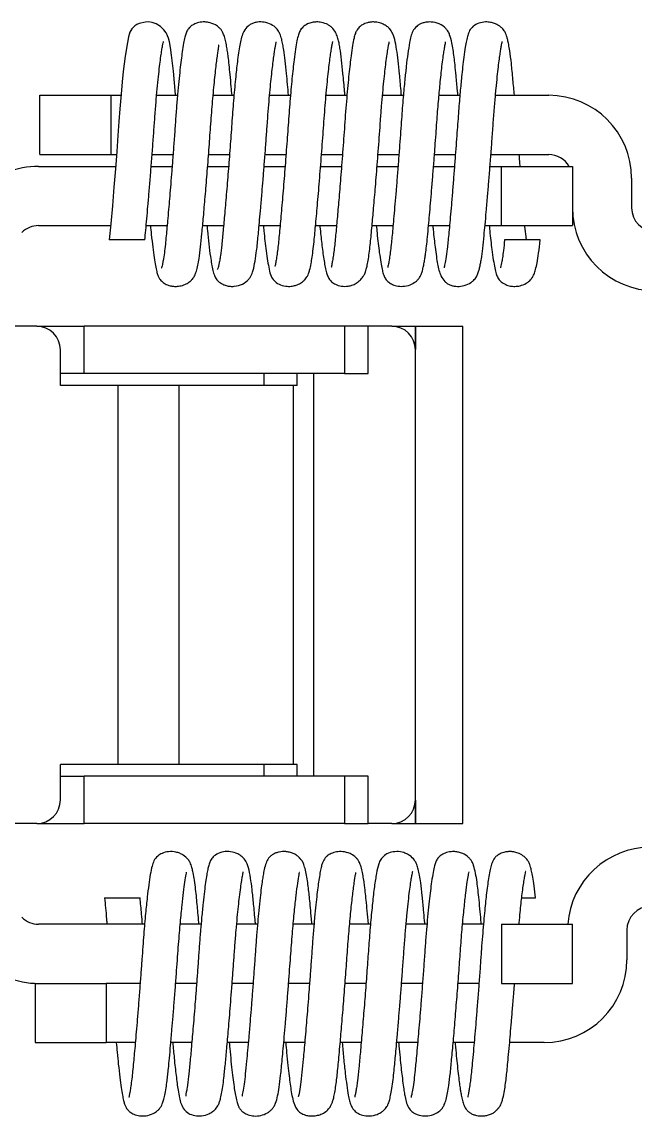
# Model space of a CAD drawing. Extents: x -3080 to 28500, y -1326 to 31609.
# Drawn here: x 14584.454 to 14587.045, y 26363.001 to 26367.621 of the extents above; entities that cross this region are included whole.
import ezdxf

# ---------------------------------------------------------------- set-up
doc = ezdxf.new("R2010")
doc.units = 0
doc.header["$LTSCALE"] = 100
doc.layers.add('0-xref', color=8, linetype='Continuous')
doc.layers.add('188K-SM-07-F10-MECH-CR PIPE-Y2257103$0$AP7P1-SM-08-FNN-120-A(4)-SMP$0$15P6-SM-08-FNN-320-A(10)-UIS-TCM$0$15P6-SM-08-FNN-00-(@10)170308-MIC$0$0-CDS', color=140, linetype='Continuous')

# ---------------------------------------------------------------- blocks, each defined once
blk = doc.blocks.new('188K-SM-07-F10-MECH-CR PIPE-Y2257103$0$CDS-CVD')
at = {"layer": '188K-SM-07-F10-MECH-CR PIPE-Y2257103$0$AP7P1-SM-08-FNN-120-A(4)-SMP$0$15P6-SM-08-FNN-320-A(10)-UIS-TCM$0$15P6-SM-08-FNN-00-(@10)170308-MIC$0$0-CDS', "ltscale": 0.1}
for p, q in [((14584.9191, -72967.1711), (14584.911, -72967.1858)), ((14584.9247, -72967.1648), (14584.9191, -72967.1711)), ((14584.9314, -72967.1589), (14584.9247, -72967.1648)), ((14584.9395, -72967.1535), (14584.9314, -72967.1589)), ((14584.9499, -72967.1486), (14584.9395, -72967.1535)), ((14584.9758, -72967.1425), (14584.9499, -72967.1486)), ((14584.9895, -72967.1422), (14584.9758, -72967.1425)), ((14585.0049, -72967.1444), (14584.9895, -72967.1422)), ((14585.0221, -72967.1503), (14585.0049, -72967.1444)), ((14585.0399, -72967.1614), (14585.0221, -72967.1503)), ((14585.0541, -72967.1752), (14585.0399, -72967.1614)), ((14585.0631, -72967.1873), (14585.0541, -72967.1752)), ((14584.9051, -72967.2047), (14584.8998, -72967.2284)), ((14584.911, -72967.1858), (14584.9051, -72967.2047)), ((14585.0679, -72967.1958), (14585.0631, -72967.1873)), ((14585.0699, -72967.2004), (14585.0679, -72967.1958)), ((14585.0733, -72967.2105), (14585.0699, -72967.2004)), ((14585.0772, -72967.2261), (14585.0733, -72967.2105)), ((14585.0818, -72967.2504), (14585.0772, -72967.2261)), ((14584.8998, -72967.2284), (14584.8905, -72967.2864)), ((14585.0865, -72967.2817), (14585.0818, -72967.2504)), ((14584.8905, -72967.2864), (14584.8827, -72967.3514)), ((14585.0905, -72967.3155), (14585.0865, -72967.2817)), ((14585.0941, -72967.3504), (14585.0905, -72967.3155)), ((14584.8827, -72967.3514), (14584.8783, -72967.3954)), ((14585.0987, -72967.3988), (14585.0941, -72967.3504)), ((14584.8783, -72967.3954), (14584.8735, -72967.4466)), ((14585.1031, -72967.4481), (14585.0987, -72967.3988)), ((14584.53, -72967.7019), (14584.53, -72967.4519)), ((14584.53, -72967.4519), (14584.83, -72967.4519)), ((14584.83, -72967.4519), (14584.83, -72967.7019)), ((14584.83, -72967.4519), (14584.8731, -72967.4519)), ((14584.8735, -72967.4466), (14584.8684, -72967.5089)), ((14585.0237, -72967.4519), (14585.1117, -72967.4519)), ((14585.1035, -72967.4519), (14585.1031, -72967.4481)), ((14585.2622, -72967.4519), (14585.3503, -72967.4519)), ((14585.5008, -72967.4519), (14585.589, -72967.4519)), ((14585.7394, -72967.4519), (14585.8274, -72967.4519)), ((14585.9779, -72967.4519), (14586.066, -72967.4519)), ((14586.2166, -72967.4519), (14586.3046, -72967.4519)), ((14586.4551, -72967.4519), (14586.68, -72967.4519)), ((14584.8684, -72967.5089), (14584.8644, -72967.5623)), ((14584.8644, -72967.5623), (14584.8602, -72967.6217)), ((14584.8602, -72967.6217), (14584.8552, -72967.6887)), ((14584.8552, -72967.6887), (14584.8496, -72967.7623)), ((14584.53, -72967.7019), (14584.83, -72967.7019)), ((14584.83, -72967.7019), (14584.8542, -72967.7019)), ((14585.0044, -72967.7019), (14585.0928, -72967.7019)), ((14585.243, -72967.7019), (14585.3313, -72967.7019)), ((14585.4816, -72967.7019), (14585.5699, -72967.7019)), ((14585.7202, -72967.7019), (14585.8085, -72967.7019)), ((14585.9587, -72967.7019), (14586.0471, -72967.7019)), ((14586.1973, -72967.7019), (14586.2856, -72967.7019)), ((14586.4359, -72967.7019), (14586.68, -72967.7019)), ((14584.5249, -72967.7519), (14584.8504, -72967.7519)), ((14584.8496, -72967.7623), (14584.8434, -72967.8402)), ((14585.0006, -72967.7519), (14585.089, -72967.7519)), ((14585.2391, -72967.7519), (14585.3275, -72967.7519)), ((14585.4777, -72967.7519), (14585.5661, -72967.7519)), ((14585.7163, -72967.7519), (14585.8047, -72967.7519)), ((14585.9549, -72967.7519), (14586.0432, -72967.7519)), ((14586.1934, -72967.7519), (14586.2818, -72967.7519)), ((14586.432, -72967.7519), (14586.48, -72967.7519)), ((14586.48, -72968.0019), (14586.48, -72967.7519)), ((14586.48, -72967.7519), (14586.78, -72967.7519)), ((14586.78, -72967.7519), (14586.78, -72968.0019)), ((14587.03, -72967.8019), (14587.03, -72967.9269)), ((14584.8434, -72967.8402), (14584.8367, -72967.919)), ((14584.8367, -72967.919), (14584.83, -72967.9947)), ((14584.5249, -72968.0019), (14584.8294, -72968.0019)), ((14584.83, -72967.9947), (14584.8236, -72968.0627)), ((14584.9794, -72968.0019), (14585.0679, -72968.0019)), ((14585.2179, -72968.0019), (14585.3065, -72968.0019)), ((14585.4565, -72968.0019), (14585.545, -72968.0019)), ((14585.6951, -72968.0019), (14585.7836, -72968.0019)), ((14585.9337, -72968.0019), (14586.0222, -72968.0019)), ((14586.1723, -72968.0019), (14586.2608, -72968.0019)), ((14586.4108, -72968.0019), (14586.48, -72968.0019)), ((14586.48, -72968.0019), (14586.78, -72968.0019)), ((14584.9736, -72968.0627), (14584.8236, -72968.0627)), ((14586.6436, -72968.0627), (14586.4936, -72968.0627)), ((14584.5169, -72968.4269), (14584.2169, -72968.4269)), ((14584.5169, -72968.4269), (14584.7169, -72968.4269)), ((14584.7169, -72968.6269), (14584.7169, -72968.4269)), ((14585.8169, -72968.4269), (14584.7169, -72968.4269)), ((14585.8169, -72968.4269), (14585.8169, -72968.6269)), ((14585.9169, -72968.4269), (14585.8169, -72968.4269)), ((14586.0169, -72968.4269), (14585.9169, -72968.4269)), ((14585.9169, -72968.6269), (14585.9169, -72968.4269)), ((14586.0169, -72968.4269), (14586.1169, -72968.4269)), ((14586.1169, -72968.4269), (14586.3169, -72968.4269)), ((14586.1169, -72970.5269), (14586.1169, -72968.4269)), ((14586.1169, -72968.4269), (14586.1169, -72968.5255)), ((14586.3169, -72970.5269), (14586.3169, -72968.4269)), ((14584.6169, -72968.6769), (14584.6169, -72968.5269)), ((14584.7169, -72968.6269), (14584.6169, -72968.6269)), ((14585.8169, -72968.6269), (14584.7169, -72968.6269)), ((14585.4772, -72968.6769), (14585.4772, -72968.6269)), ((14585.6169, -72968.6769), (14585.6169, -72968.6269)), ((14585.6868, -72968.6269), (14585.6868, -72970.3269)), ((14585.8169, -72968.6269), (14585.9169, -72968.6269)), ((14584.8603, -72968.6769), (14584.6169, -72968.6769)), ((14584.8603, -72968.6769), (14584.8603, -72970.2769)), ((14585.1176, -72968.6769), (14584.8603, -72968.6769)), ((14585.601, -72968.6769), (14585.1176, -72968.6769)), ((14585.1176, -72968.6769), (14585.1176, -72970.2769)), ((14585.6169, -72968.6769), (14585.601, -72968.6769)), ((14585.601, -72968.6769), (14585.601, -72970.2769)), ((14584.6169, -72970.4269), (14584.6169, -72970.2769)), ((14584.8603, -72970.2769), (14584.6169, -72970.2769)), ((14585.1176, -72970.2769), (14584.8603, -72970.2769)), ((14585.601, -72970.2769), (14585.1176, -72970.2769)), ((14585.4772, -72970.3269), (14585.4772, -72970.2769)), ((14585.6169, -72970.2769), (14585.601, -72970.2769)), ((14585.6169, -72970.3269), (14585.6169, -72970.2769)), ((14584.6169, -72970.3269), (14584.7169, -72970.3269)), ((14584.7169, -72970.5269), (14584.7169, -72970.3269)), ((14585.8169, -72970.3269), (14584.7169, -72970.3269)), ((14585.8169, -72970.3269), (14585.8169, -72970.5269)), ((14585.9169, -72970.3269), (14585.8169, -72970.3269)), ((14585.9169, -72970.5269), (14585.9169, -72970.3269)), ((14586.1169, -72970.4283), (14586.1169, -72970.5269)), ((14584.5169, -72970.5269), (14584.2169, -72970.5269)), ((14584.5169, -72970.5269), (14584.7169, -72970.5269)), ((14585.8169, -72970.5269), (14584.7169, -72970.5269)), ((14585.8169, -72970.5269), (14585.9169, -72970.5269)), ((14586.0169, -72970.5269), (14585.9169, -72970.5269)), ((14586.0169, -72970.5269), (14586.1169, -72970.5269)), ((14586.1169, -72970.5269), (14586.3169, -72970.5269)), ((14584.8036, -72970.8411), (14584.8786, -72970.8411)), ((14584.8786, -72970.8411), (14584.9536, -72970.8411)), ((14586.5662, -72970.8411), (14586.6236, -72970.8411)), ((14584.9728, -72970.9519), (14584.5249, -72970.9519)), ((14585.2113, -72970.9519), (14585.1232, -72970.9519)), ((14585.4498, -72970.9519), (14585.3618, -72970.9519)), ((14585.6884, -72970.9519), (14585.6005, -72970.9519)), ((14585.927, -72970.9519), (14585.8391, -72970.9519)), ((14586.1656, -72970.9519), (14586.0775, -72970.9519)), ((14586.4041, -72970.9519), (14586.3161, -72970.9519)), ((14586.48, -72970.9519), (14586.48, -72971.2019)), ((14586.48, -72970.9519), (14586.78, -72970.9519)), ((14586.78, -72971.2019), (14586.78, -72970.9519)), ((14587.01, -72970.9769), (14587.01, -72971.1019)), ((14584.51, -72971.2019), (14584.81, -72971.2019)), ((14584.51, -72971.2019), (14584.51, -72971.4519)), ((14584.81, -72971.2019), (14584.81, -72971.4519)), ((14584.9537, -72971.2019), (14584.81, -72971.2019)), ((14585.1923, -72971.2019), (14585.104, -72971.2019)), ((14585.4309, -72971.2019), (14585.3425, -72971.2019)), ((14585.6695, -72971.2019), (14585.5811, -72971.2019)), ((14585.908, -72971.2019), (14585.8197, -72971.2019)), ((14586.1466, -72971.2019), (14586.0582, -72971.2019)), ((14586.3852, -72971.2019), (14586.2968, -72971.2019)), ((14586.48, -72971.2019), (14586.78, -72971.2019)), ((14584.51, -72971.4519), (14584.81, -72971.4519)), ((14584.9334, -72971.4519), (14584.81, -72971.4519)), ((14585.172, -72971.4519), (14585.0835, -72971.4519)), ((14585.4106, -72971.4519), (14585.322, -72971.4519)), ((14585.6491, -72971.4519), (14585.5606, -72971.4519)), ((14585.8877, -72971.4519), (14585.7992, -72971.4519)), ((14586.1263, -72971.4519), (14586.0378, -72971.4519)), ((14586.3649, -72971.4519), (14586.2763, -72971.4519)), ((14586.66, -72971.4519), (14586.5149, -72971.4519))]:
    blk.add_line(p, q, dxfattribs=at)
for centre, radius, start, end in [((14586.68, -72967.8019), 0.35, 0, 90), ((14586.68, -72967.8019), 0.1, 30, 90), ((14584.5249, -72968.1019), 0.35, 90, 135), ((14587.13, -72967.9269), 0.35, 180, 270), ((14587.13, -72967.9269), 0.1, 180, 270), ((14584.5249, -72968.1019), 0.1, 90, 135), ((14584.5169, -72968.5269), 0.1, 0, 90), ((14586.0169, -72968.5269), 0.1, 0, 90), ((14584.5169, -72970.4269), 0.1, 270, 0), ((14586.0169, -72970.4269), 0.1, 270, 0), ((14587.11, -72970.9769), 0.35, 90, 175.904), ((14584.5249, -72970.8519), 0.1, 225, 270), ((14587.11, -72970.9769), 0.1, 90, 180), ((14584.5249, -72970.8519), 0.35, 225, 270), ((14586.66, -72971.1019), 0.35, 270, 0)]:
    blk.add_arc(centre, radius, start, end, dxfattribs=at)
for points, knots in [([(14585.342, -72967.4519), (14585.341, -72967.4399), (14585.3382, -72967.409), (14585.3341, -72967.3656), (14585.3301, -72967.3232), (14585.3264, -72967.2914), (14585.3229, -72967.266), (14585.3192, -72967.2427), (14585.3144, -72967.2191), (14585.3088, -72967.1995), (14585.3029, -72967.1857), (14585.2978, -72967.1775), (14585.293, -72967.1715), (14585.2854, -72967.1636), (14585.2688, -72967.1516), (14585.2467, -72967.1441), (14585.2279, -72967.1419), (14585.211, -72967.1422), (14585.1897, -72967.1469), (14585.1718, -72967.1566), (14585.1608, -72967.1668), (14585.155, -72967.1744), (14585.1512, -72967.1812), (14585.1468, -72967.1916), (14585.1423, -72967.2073), (14585.1372, -72967.2321), (14585.132, -72967.2647), (14585.1269, -72967.3028), (14585.122, -72967.3444), (14585.117, -72967.393), (14585.1119, -72967.4482), (14585.1068, -72967.5091), (14585.1021, -72967.5742), (14585.0974, -72967.6411), (14585.0925, -72967.7069), (14585.0877, -72967.7689), (14585.0831, -72967.8257), (14585.0789, -72967.8765), (14585.0748, -72967.9249), (14585.0709, -72967.9692), (14585.0672, -72968.01), (14585.0637, -72968.0469), (14585.0602, -72968.0833), (14585.0559, -72968.1193), (14585.0516, -72968.1478), (14585.0478, -72968.1666), (14585.0459, -72968.1758), (14585.044, -72968.1809), (14585.045, -72968.1799), (14585.0452, -72968.1797)], [0, 0, 0, 0, 0.019515, 0.050029, 0.077323, 0.102515, 0.120513, 0.141116, 0.165168, 0.192468, 0.214794, 0.228714, 0.232668, 0.23596, 0.246272, 0.261899, 0.270974, 0.278857, 0.29254, 0.304788, 0.314663, 0.322435, 0.333114, 0.347151, 0.371034, 0.400667, 0.433576, 0.460219, 0.488415, 0.517993, 0.54872, 0.580308, 0.612421, 0.644647, 0.675575, 0.704795, 0.73202, 0.757045, 0.779745, 0.806299, 0.828622, 0.850275, 0.875106, 0.903989, 0.936564, 0.959236, 0.978991, 0.995743, 1, 1, 1, 1]), ([(14585.5806, -72967.4519), (14585.5792, -72967.4362), (14585.5763, -72967.4038), (14585.5717, -72967.3542), (14585.5667, -72967.3045), (14585.5614, -72967.2645), (14585.5566, -72967.2361), (14585.5518, -72967.2136), (14585.5462, -72967.1962), (14585.5405, -72967.1844), (14585.5366, -72967.1778), (14585.53, -72967.1695), (14585.5173, -72967.1578), (14585.493, -72967.1453), (14585.4687, -72967.1416), (14585.4483, -72967.1426), (14585.4342, -72967.1457), (14585.4207, -72967.1512), (14585.4051, -72967.1622), (14585.3919, -72967.1798), (14585.3813, -72967.207), (14585.3761, -72967.2321), (14585.3708, -72967.2633), (14585.3646, -72967.3083), (14585.3574, -72967.3732), (14585.3493, -72967.4603), (14585.3418, -72967.5576), (14585.3347, -72967.6589), (14585.3269, -72967.7608), (14585.319, -72967.8595), (14585.3114, -72967.9486), (14585.3045, -72968.0237), (14585.2988, -72968.0839), (14585.2938, -72968.1238), (14585.2898, -72968.1497), (14585.2865, -72968.1665), (14585.2833, -72968.1794), (14585.2809, -72968.1855), (14585.2794, -72968.1874), (14585.2789, -72968.1873), (14585.2787, -72968.1872)], [0, 0, 0, 0, 0.0250054, 0.0516021, 0.0878785, 0.1232191, 0.1461505, 0.1700655, 0.1975379, 0.2089033, 0.2201153, 0.229209, 0.236991, 0.2519558, 0.2665131, 0.2738657, 0.2833798, 0.2953051, 0.3094901, 0.3393052, 0.3643954, 0.3907034, 0.4173737, 0.4459336, 0.491985, 0.541034, 0.5887822, 0.6349805, 0.6817906, 0.7283185, 0.7735184, 0.8156542, 0.8542992, 0.8915717, 0.9114971, 0.9331635, 0.9564717, 0.9812749, 0.9930309, 1, 1, 1, 1]), ([(14585.8192, -72967.4519), (14585.8187, -72967.4466), (14585.8171, -72967.4277), (14585.8142, -72967.3966), (14585.8099, -72967.3506), (14585.8048, -72967.2995), (14585.7991, -72967.2583), (14585.794, -72967.2303), (14585.7898, -72967.2116), (14585.7823, -72967.1899), (14585.7731, -72967.1742), (14585.7594, -72967.1613), (14585.7445, -72967.1514), (14585.7219, -72967.1434), (14585.701, -72967.1414), (14585.6787, -72967.1437), (14585.6577, -72967.151), (14585.6389, -72967.1646), (14585.628, -72967.1809), (14585.6212, -72967.1992), (14585.6165, -72967.2208), (14585.6103, -72967.2562), (14585.6032, -72967.3075), (14585.5952, -72967.38), (14585.5866, -72967.4744), (14585.579, -72967.5768), (14585.5715, -72967.6833), (14585.5632, -72967.7904), (14585.5548, -72967.8928), (14585.5467, -72967.9848), (14585.5395, -72968.0634), (14585.5337, -72968.1156), (14585.5286, -72968.148), (14585.5256, -72968.1643), (14585.5234, -72968.1725), (14585.5236, -72968.1732), (14585.5236, -72968.1733)], [0, 0, 0, 0, 0.008767, 0.030945, 0.05481, 0.094419, 0.138166, 0.160607, 0.183461, 0.207531, 0.232729, 0.24322, 0.252419, 0.268067, 0.280134, 0.290173, 0.302562, 0.319266, 0.339796, 0.363149, 0.397464, 0.432765, 0.468665, 0.522906, 0.576664, 0.628286, 0.679314, 0.731239, 0.782917, 0.833253, 0.882248, 0.931824, 0.957583, 0.981299, 0.996571, 1, 1, 1, 1]), ([(14586.0577, -72967.4519), (14586.0571, -72967.4449), (14586.0543, -72967.4119), (14586.0496, -72967.3624), (14586.0439, -72967.3042), (14586.0373, -72967.2548), (14586.0307, -72967.221), (14586.025, -72967.2007), (14586.0185, -72967.1857), (14586.0121, -72967.1751), (14586, -72967.1627), (14585.9844, -72967.1522), (14585.9646, -72967.1447), (14585.9449, -72967.1418), (14585.929, -72967.1422), (14585.9112, -72967.1454), (14585.8933, -72967.1528), (14585.8802, -72967.1629), (14585.8724, -72967.172), (14585.8673, -72967.1802), (14585.8621, -72967.1922), (14585.857, -72967.2115), (14585.8512, -72967.2413), (14585.8456, -72967.2791), (14585.8404, -72967.3205), (14585.8358, -72967.3625), (14585.831, -72967.4104), (14585.8263, -72967.4636), (14585.8217, -72967.5201), (14585.8176, -72967.5779), (14585.8135, -72967.6354), (14585.8093, -72967.6921), (14585.8051, -72967.7472), (14585.7997, -72967.8156), (14585.7934, -72967.8926), (14585.7862, -72967.9745), (14585.7807, -72968.0335), (14585.7766, -72968.0762), (14585.7732, -72968.1067), (14585.7695, -72968.1339), (14585.7659, -72968.1555), (14585.7631, -72968.169), (14585.7613, -72968.1761), (14585.7616, -72968.1767), (14585.7617, -72968.177)], [0, 0, 0, 0, 0.011048, 0.052056, 0.089802, 0.129074, 0.173095, 0.195422, 0.214341, 0.230482, 0.238269, 0.247767, 0.259441, 0.271539, 0.281064, 0.288868, 0.301718, 0.312818, 0.320919, 0.330294, 0.350664, 0.378549, 0.412441, 0.449479, 0.475814, 0.503319, 0.53183, 0.56114, 0.590938, 0.619472, 0.646968, 0.673919, 0.70011, 0.725352, 0.772339, 0.814329, 0.856797, 0.879038, 0.902611, 0.927668, 0.952635, 0.973655, 0.990412, 1, 1, 1, 1]), ([(14586.2963, -72967.4519), (14586.2957, -72967.4453), (14586.2932, -72967.416), (14586.289, -72967.3718), (14586.2846, -72967.3256), (14586.2804, -72967.289), (14586.276, -72967.2576), (14586.2706, -72967.226), (14586.2634, -72967.2001), (14586.2574, -72967.1858), (14586.2491, -72967.1735), (14586.2354, -72967.1594), (14586.2096, -72967.1453), (14586.1809, -72967.1409), (14586.1566, -72967.1437), (14586.1415, -72967.1486), (14586.1301, -72967.1546), (14586.1162, -72967.165), (14586.1043, -72967.182), (14586.0972, -72967.204), (14586.0915, -72967.2315), (14586.0847, -72967.2735), (14586.0781, -72967.3276), (14586.0716, -72967.3891), (14586.0648, -72967.4632), (14586.0589, -72967.5377), (14586.0542, -72967.6059), (14586.05, -72967.6635), (14586.0453, -72967.726), (14586.0402, -72967.7907), (14586.0352, -72967.8535), (14586.0303, -72967.9109), (14586.0259, -72967.9615), (14586.022, -72968.0052), (14586.0185, -72968.0422), (14586.0152, -72968.0764), (14586.0116, -72968.1074), (14586.0076, -72968.1372), (14586.0042, -72968.1566), (14586.0018, -72968.169), (14585.9999, -72968.1767), (14585.9999, -72968.1781), (14585.9998, -72968.1787)], [0, 0, 0, 0, 0.010716, 0.047152, 0.078014, 0.101367, 0.127718, 0.156704, 0.198692, 0.218385, 0.227044, 0.235688, 0.255054, 0.274051, 0.283809, 0.293457, 0.302002, 0.31059, 0.336384, 0.365039, 0.395446, 0.438386, 0.477322, 0.513397, 0.554605, 0.601225, 0.626378, 0.653674, 0.683189, 0.714696, 0.745639, 0.774787, 0.801956, 0.827041, 0.850005, 0.870922, 0.896652, 0.921085, 0.95024, 0.966876, 0.984797, 1, 1, 1, 1]), ([(14586.5349, -72967.4519), (14586.5329, -72967.4294), (14586.5284, -72967.38), (14586.5225, -72967.3172), (14586.5164, -72967.269), (14586.5112, -72967.2379), (14586.5072, -72967.2188), (14586.5036, -72967.2057), (14586.5005, -72967.1965), (14586.4973, -72967.1892), (14586.4938, -72967.1825), (14586.4895, -72967.1759), (14586.4825, -72967.1675), (14586.4686, -72967.1561), (14586.4525, -72967.1482), (14586.4324, -72967.1428), (14586.4101, -72967.1412), (14586.3817, -72967.1465), (14586.3575, -72967.1613), (14586.3441, -72967.1796), (14586.337, -72967.1994), (14586.3324, -72967.22), (14586.3269, -72967.2503), (14586.3216, -72967.2874), (14586.3164, -72967.3301), (14586.3112, -72967.3792), (14586.3054, -72967.4398), (14586.3001, -72967.5043), (14586.2958, -72967.5627), (14586.2924, -72967.6114), (14586.2885, -72967.6642), (14586.2842, -72967.7212), (14586.2795, -72967.7814), (14586.2746, -72967.8424), (14586.2698, -72967.9008), (14586.2652, -72967.9535), (14586.2611, -72967.9995), (14586.2574, -72968.0387), (14586.2542, -72968.072), (14586.2502, -72968.1081), (14586.2452, -72968.1439), (14586.2407, -72968.1673), (14586.238, -72968.1778), (14586.2378, -72968.1792), (14586.2377, -72968.1799)], [0, 0, 0, 0, 0.036692, 0.080546, 0.122483, 0.148726, 0.170854, 0.188541, 0.201708, 0.21138, 0.21958, 0.22937, 0.236592, 0.244838, 0.256493, 0.265093, 0.276024, 0.291401, 0.310219, 0.333264, 0.359838, 0.388851, 0.416507, 0.450366, 0.480453, 0.506551, 0.54342, 0.584764, 0.606878, 0.630062, 0.65505, 0.68184, 0.710337, 0.740375, 0.770077, 0.798021, 0.824072, 0.848165, 0.870334, 0.891275, 0.929661, 0.965694, 0.984076, 1, 1, 1, 1]), ([(14584.9736, -72968.0627), (14584.9749, -72968.0492), (14584.9776, -72968.0214), (14584.9821, -72967.9732), (14584.9868, -72967.9192), (14584.9919, -72967.8598), (14584.9971, -72967.7962), (14585.0023, -72967.7299), (14585.0075, -72967.6626), (14585.0123, -72967.5956), (14585.017, -72967.5301), (14585.0221, -72967.4678), (14585.0273, -72967.411), (14585.0324, -72967.3615), (14585.0372, -72967.3201), (14585.0415, -72967.2868), (14585.0453, -72967.2613), (14585.0484, -72967.2427), (14585.0508, -72967.2307), (14585.0526, -72967.2245), (14585.0523, -72967.2243), (14585.0523, -72967.2243)], [0, 0, 0, 0, 0.05098, 0.104618, 0.160657, 0.218737, 0.278401, 0.339113, 0.400278, 0.461279, 0.522969, 0.58567, 0.646765, 0.705561, 0.761477, 0.814069, 0.863032, 0.908198, 0.949498, 0.983839, 1, 1, 1, 1]), ([(14585.2359, -72968.0019), (14585.2365, -72968.0089), (14585.2392, -72968.0374), (14585.2441, -72968.0816), (14585.25, -72968.1288), (14585.2559, -72968.1655), (14585.261, -72968.1914), (14585.2665, -72968.2116), (14585.2765, -72968.2299), (14585.2885, -72968.242), (14585.3025, -72968.2503), (14585.3167, -72968.2557), (14585.3343, -72968.2588), (14585.358, -72968.2585), (14585.3862, -72968.251), (14585.4091, -72968.2336), (14585.4202, -72968.2186), (14585.4244, -72968.2101), (14585.4313, -72968.1924), (14585.4377, -72968.1643), (14585.4438, -72968.125), (14585.4484, -72968.0863), (14585.4516, -72968.0539), (14585.455, -72968.0186), (14585.4589, -72967.9762), (14585.4636, -72967.9239), (14585.4684, -72967.8669), (14585.4733, -72967.8077), (14585.478, -72967.7486), (14585.4828, -72967.686), (14585.4875, -72967.6231), (14585.4918, -72967.5625), (14585.4961, -72967.5056), (14585.5006, -72967.4527), (14585.5051, -72967.4046), (14585.5095, -72967.362), (14585.5137, -72967.3253), (14585.5176, -72967.2947), (14585.5211, -72967.27), (14585.5242, -72967.2509), (14585.5267, -72967.2376), (14585.528, -72967.23), (14585.5289, -72967.2264), (14585.5284, -72967.2265), (14585.5282, -72967.2265)], [0, 0, 0, 0, 0.012224, 0.049571, 0.090659, 0.120375, 0.151687, 0.182139, 0.203188, 0.222101, 0.230748, 0.240489, 0.250743, 0.260284, 0.28066, 0.299759, 0.308633, 0.323468, 0.339275, 0.38341, 0.426535, 0.451406, 0.473281, 0.494915, 0.520331, 0.549672, 0.58287, 0.610173, 0.639332, 0.670086, 0.701581, 0.731512, 0.760897, 0.789875, 0.818189, 0.845604, 0.871922, 0.896983, 0.920672, 0.942909, 0.962755, 0.979673, 0.994201, 1, 1, 1, 1]), ([(14585.4744, -72968.0019), (14585.4751, -72968.0096), (14585.4773, -72968.0323), (14585.4812, -72968.0686), (14585.4864, -72968.1117), (14585.4923, -72968.153), (14585.4989, -72968.188), (14585.5045, -72968.2111), (14585.5165, -72968.2329), (14585.5368, -72968.2498), (14585.5653, -72968.2587), (14585.59, -72968.2589), (14585.6089, -72968.2552), (14585.6249, -72968.2491), (14585.639, -72968.2408), (14585.6504, -72968.23), (14585.6563, -72968.2222), (14585.6613, -72968.214), (14585.666, -72968.203), (14585.6708, -72968.1877), (14585.6758, -72968.1653), (14585.6808, -72968.1354), (14585.6853, -72968.1011), (14585.6904, -72968.0526), (14585.6968, -72967.9844), (14585.7035, -72967.9083), (14585.7092, -72967.8401), (14585.7136, -72967.7857), (14585.718, -72967.7298), (14585.7223, -72967.6734), (14585.7265, -72967.6176), (14585.7303, -72967.5625), (14585.7345, -72967.5081), (14585.739, -72967.4551), (14585.7436, -72967.4056), (14585.7482, -72967.3612), (14585.7526, -72967.3228), (14585.7567, -72967.2909), (14585.7603, -72967.2655), (14585.7635, -72967.2462), (14585.766, -72967.233), (14585.7679, -72967.2255), (14585.7679, -72967.2248), (14585.7679, -72967.2245)], [0, 0, 0, 0, 0.013652, 0.040414, 0.071318, 0.106147, 0.144506, 0.183309, 0.208619, 0.229447, 0.246924, 0.259422, 0.269277, 0.276375, 0.2872, 0.294781, 0.303018, 0.314166, 0.328621, 0.35094, 0.383704, 0.410921, 0.439697, 0.469009, 0.515893, 0.566963, 0.593506, 0.620483, 0.647718, 0.675024, 0.702209, 0.729204, 0.757059, 0.785939, 0.814856, 0.843153, 0.870605, 0.897015, 0.922222, 0.946108, 0.968572, 0.987737, 1, 1, 1, 1]), ([(14585.713, -72968.0019), (14585.7134, -72968.0065), (14585.7163, -72968.038), (14585.7221, -72968.09), (14585.7294, -72968.1433), (14585.7359, -72968.179), (14585.7414, -72968.2018), (14585.7464, -72968.2174), (14585.7533, -72968.2294), (14585.7617, -72968.2382), (14585.7724, -72968.2466), (14585.7909, -72968.2557), (14585.8149, -72968.2592), (14585.8346, -72968.2578), (14585.8504, -72968.2539), (14585.8672, -72968.2457), (14585.8815, -72968.2343), (14585.8934, -72968.2208), (14585.9002, -72968.2103), (14585.9041, -72968.2024), (14585.9073, -72968.1942), (14585.9099, -72968.1845), (14585.914, -72968.167), (14585.9182, -72968.1428), (14585.9226, -72968.1112), (14585.9277, -72968.0666), (14585.9333, -72968.0068), (14585.9405, -72967.9267), (14585.9468, -72967.8523), (14585.9522, -72967.7857), (14585.9565, -72967.731), (14585.9609, -72967.674), (14585.9652, -72967.6157), (14585.9693, -72967.5564), (14585.9739, -72967.4978), (14585.9787, -72967.4423), (14585.9834, -72967.3927), (14585.988, -72967.3503), (14585.9925, -72967.3116), (14585.997, -72967.2786), (14586.0011, -72967.2528), (14586.0047, -72967.2327), (14586.0074, -72967.225), (14586.006, -72967.2259), (14586.006, -72967.2259)], [0, 0, 0, 0, 0.007915, 0.054796, 0.106599, 0.134097, 0.16243, 0.190417, 0.212595, 0.221047, 0.227754, 0.241504, 0.256801, 0.265921, 0.278965, 0.295798, 0.313754, 0.326755, 0.335211, 0.339814, 0.343286, 0.356017, 0.376776, 0.404941, 0.433217, 0.459291, 0.50646, 0.549809, 0.597132, 0.622935, 0.649945, 0.677954, 0.706716, 0.736139, 0.767404, 0.798598, 0.828406, 0.856549, 0.882819, 0.914692, 0.942845, 0.967288, 0.999741, 1, 1, 1, 1]), ([(14585.9516, -72968.0019), (14585.9526, -72968.0122), (14585.9552, -72968.0395), (14585.9595, -72968.0778), (14585.9647, -72968.12), (14585.9701, -72968.1566), (14585.9755, -72968.1855), (14585.9801, -72968.2036), (14585.9843, -72968.2155), (14585.9882, -72968.2232), (14585.9925, -72968.2298), (14586.0011, -72968.2393), (14586.0152, -72968.2494), (14586.0389, -72968.2579), (14586.0646, -72968.2596), (14586.092, -72968.2542), (14586.1132, -72968.2429), (14586.1236, -72968.2338), (14586.1284, -72968.2287), (14586.1313, -72968.225), (14586.1354, -72968.2192), (14586.14, -72968.2105), (14586.1451, -72968.1971), (14586.1498, -72968.1794), (14586.1539, -72968.1596), (14586.1571, -72968.1402), (14586.1603, -72968.1177), (14586.1639, -72968.0888), (14586.1678, -72968.049), (14586.172, -72968.0048), (14586.1764, -72967.9569), (14586.1807, -72967.9071), (14586.1854, -72967.8513), (14586.1904, -72967.7911), (14586.1952, -72967.7298), (14586.1997, -72967.6709), (14586.2037, -72967.6163), (14586.2083, -72967.5511), (14586.214, -72967.4788), (14586.22, -72967.4129), (14586.225, -72967.3645), (14586.2293, -72967.3265), (14586.2334, -72967.2941), (14586.2374, -72967.2665), (14586.2407, -72967.2455), (14586.2442, -72967.2294), (14586.2442, -72967.2273), (14586.2442, -72967.2263)], [0, 0, 0, 0, 0.018338, 0.048434, 0.07699, 0.112407, 0.144632, 0.171918, 0.188142, 0.20094, 0.210166, 0.218873, 0.230672, 0.244073, 0.259882, 0.277953, 0.29127, 0.295765, 0.299118, 0.303467, 0.309898, 0.325457, 0.347147, 0.370648, 0.391536, 0.409908, 0.425916, 0.451493, 0.47911, 0.509812, 0.535131, 0.562348, 0.591343, 0.621926, 0.652444, 0.68108, 0.707716, 0.732393, 0.778597, 0.820311, 0.845165, 0.870348, 0.899907, 0.924702, 0.951408, 0.979472, 1, 1, 1, 1]), ([(14586.1902, -72968.0019), (14586.1907, -72968.0077), (14586.1938, -72968.0424), (14586.1989, -72968.0857), (14586.205, -72968.1326), (14586.2104, -72968.1647), (14586.2153, -72968.1898), (14586.2247, -72968.2166), (14586.2373, -72968.2354), (14586.2516, -72968.247), (14586.2648, -72968.2535), (14586.2786, -72968.2574), (14586.2986, -72968.2593), (14586.3237, -72968.2566), (14586.3482, -72968.2456), (14586.3626, -72968.2337), (14586.3726, -72968.222), (14586.3777, -72968.2124), (14586.3839, -72968.1968), (14586.3883, -72968.1799), (14586.3919, -72968.1626), (14586.3963, -72968.137), (14586.4014, -72968.0991), (14586.4063, -72968.05), (14586.4113, -72967.9975), (14586.4163, -72967.9417), (14586.4216, -72967.8806), (14586.4268, -72967.817), (14586.4319, -72967.7536), (14586.4371, -72967.6863), (14586.4423, -72967.6167), (14586.4471, -72967.5475), (14586.4523, -72967.4821), (14586.4576, -72967.4234), (14586.4626, -72967.3732), (14586.4672, -72967.3317), (14586.4713, -72967.2988), (14586.4749, -72967.2734), (14586.4781, -72967.2532), (14586.4809, -72967.238), (14586.4826, -72967.2288), (14586.4841, -72967.2243), (14586.4834, -72967.2249), (14586.4832, -72967.2251)], [0, 0, 0, 0, 0.009839, 0.059155, 0.089783, 0.118409, 0.145898, 0.171611, 0.20262, 0.218414, 0.231897, 0.24283, 0.251267, 0.2665, 0.282462, 0.290538, 0.299678, 0.321642, 0.342979, 0.362298, 0.382837, 0.402945, 0.440444, 0.478907, 0.50689, 0.538872, 0.574822, 0.604232, 0.635492, 0.66829, 0.702232, 0.737133, 0.771894, 0.805063, 0.836215, 0.865031, 0.891304, 0.914924, 0.935866, 0.959679, 0.979209, 0.995164, 1, 1, 1, 1]), ([(14584.9973, -72968.0019), (14584.9985, -72968.0143), (14585.0017, -72968.0475), (14585.007, -72968.0935), (14585.0129, -72968.1376), (14585.0184, -72968.1713), (14585.0234, -72968.1948), (14585.028, -72968.2109), (14585.0328, -72968.2214), (14585.0376, -72968.2291), (14585.0457, -72968.2383), (14585.0593, -72968.2485), (14585.0778, -72968.2558), (14585.0959, -72968.2587), (14585.1122, -72968.2588), (14585.1324, -72968.2552), (14585.1518, -72968.2472), (14585.1668, -72968.2365), (14585.1776, -72968.2248), (14585.1853, -72968.212), (14585.1922, -72968.1935), (14585.1974, -72968.1714), (14585.2035, -72968.1375), (14585.2092, -72968.0938), (14585.2149, -72968.0352), (14585.2215, -72967.9644), (14585.2288, -72967.8797), (14585.2367, -72967.7842), (14585.2445, -72967.6837), (14585.2517, -72967.5833), (14585.2577, -72967.5026), (14585.2631, -72967.4411), (14585.2673, -72967.3967), (14585.2716, -72967.3565), (14585.2756, -72967.3218), (14585.2792, -72967.2931), (14585.2826, -72967.2698), (14585.2845, -72967.2534), (14585.2882, -72967.2398), (14585.2856, -72967.2399), (14585.2847, -72967.2399)], [0, 0, 0, 0, 0.022944, 0.061416, 0.097598, 0.131237, 0.161957, 0.186744, 0.205317, 0.215065, 0.223746, 0.235628, 0.249298, 0.257805, 0.268142, 0.281154, 0.293215, 0.302941, 0.31106, 0.328306, 0.356153, 0.388394, 0.418736, 0.460034, 0.500062, 0.543638, 0.59088, 0.640597, 0.69093, 0.740771, 0.791714, 0.818398, 0.845669, 0.872554, 0.898485, 0.923295, 0.946849, 0.969052, 0.989879, 1, 1, 1, 1]), ([(14586.5591, -72967.7519), (14586.5589, -72967.7482), (14586.5577, -72967.7317), (14586.5564, -72967.7149), (14586.5554, -72967.7019)], [0, 0, 0, 0, 0.225344, 1, 1, 1, 1]), ([(14586.4288, -72968.0019), (14586.4294, -72968.0088), (14586.4329, -72968.0478), (14586.4387, -72968.0965), (14586.4458, -72968.1478), (14586.452, -72968.1824), (14586.4567, -72968.2033), (14586.4639, -72968.2219), (14586.4759, -72968.2381), (14586.4952, -72968.251), (14586.5168, -72968.2576), (14586.5387, -72968.2592), (14586.5602, -72968.2566), (14586.5821, -72968.248), (14586.5958, -72968.2382), (14586.6051, -72968.2293), (14586.612, -72968.2195), (14586.6187, -72968.2061), (14586.625, -72968.1867), (14586.6313, -72968.1581), (14586.6377, -72968.118), (14586.6416, -72968.0819), (14586.6436, -72968.0627)], [0, 0, 0, 0, 0.0251093, 0.1426474, 0.2203727, 0.2967415, 0.3706749, 0.4206268, 0.4641966, 0.4991965, 0.5248722, 0.5466766, 0.5739988, 0.6075998, 0.6251015, 0.6439113, 0.6739431, 0.7153451, 0.7691998, 0.8352872, 0.9127563, 1, 1, 1, 1]), ([(14586.5859, -72968.0627), (14586.5853, -72968.0579), (14586.5833, -72968.0405), (14586.5811, -72968.0198), (14586.5795, -72968.0029), (14586.5794, -72968.0019)], [0, 0, 0, 0, 0.26788, 0.955572, 1, 1, 1, 1]), ([(14586.4936, -72968.0627), (14586.492, -72968.0779), (14586.489, -72968.1065), (14586.4847, -72968.1375), (14586.4812, -72968.1584), (14586.4782, -72968.1714), (14586.4769, -72968.1774), (14586.4752, -72968.1814), (14586.476, -72968.1805), (14586.4761, -72968.1804)], [0, 0, 0, 0, 0.24457, 0.459789, 0.64239, 0.790549, 0.903515, 0.981243, 1, 1, 1, 1]), ([(14585.2025, -72970.9519), (14585.2023, -72970.9495), (14585.2008, -72970.9324), (14585.1982, -72970.9043), (14585.1947, -72970.8667), (14585.1912, -72970.83), (14585.1869, -72970.7921), (14585.182, -72970.7572), (14585.1771, -72970.7312), (14585.1729, -72970.7137), (14585.1689, -72970.7015), (14585.1659, -72970.6935), (14585.1564, -72970.6765), (14585.1389, -72970.661), (14585.1215, -72970.6522), (14585.1018, -72970.6458), (14585.0737, -72970.6441), (14585.0461, -72970.6516), (14585.0233, -72970.6664), (14585.0104, -72970.6856), (14585.0029, -72970.709), (14584.9969, -72970.7392), (14584.9902, -72970.7842), (14584.9836, -72970.8387), (14584.9764, -72970.9081), (14584.9701, -72970.98), (14584.965, -72971.0463), (14584.9611, -72971.1017), (14584.9568, -72971.1618), (14584.952, -72971.2258), (14584.947, -72971.2902), (14584.942, -72971.3511), (14584.9374, -72971.4062), (14584.9332, -72971.455), (14584.9294, -72971.4974), (14584.9257, -72971.5369), (14584.9223, -72971.5728), (14584.9184, -72971.6079), (14584.9146, -72971.6362), (14584.9109, -72971.6595), (14584.9081, -72971.6746), (14584.906, -72971.682), (14584.9066, -72971.6818), (14584.9068, -72971.6818)], [0, 0, 0, 0, 0.003831, 0.027247, 0.048045, 0.071422, 0.098544, 0.129863, 0.159805, 0.17891, 0.195048, 0.208269, 0.221, 0.237647, 0.248147, 0.25824, 0.274975, 0.291386, 0.306462, 0.331467, 0.359906, 0.39991, 0.438536, 0.476085, 0.518392, 0.566137, 0.591676, 0.618156, 0.646586, 0.677157, 0.708181, 0.737683, 0.765426, 0.791251, 0.815065, 0.836834, 0.862729, 0.88639, 0.91465, 0.940248, 0.969159, 0.993303, 1, 1, 1, 1]), ([(14585.441, -72970.9519), (14585.4407, -72970.9485), (14585.438, -72970.9172), (14585.4333, -72970.8672), (14585.4271, -72970.8043), (14585.4203, -72970.7541), (14585.4132, -72970.7191), (14585.4064, -72970.6981), (14585.4008, -72970.6865), (14585.3959, -72970.6791), (14585.3908, -72970.673), (14585.3821, -72970.6645), (14585.3634, -72970.6524), (14585.3351, -72970.6448), (14585.3067, -72970.6447), (14585.2746, -72970.656), (14585.2569, -72970.6728), (14585.2496, -72970.6858), (14585.2432, -72970.7032), (14585.2389, -72970.7219), (14585.2349, -72970.7437), (14585.2302, -72970.7742), (14585.2251, -72970.8137), (14585.2196, -72970.8629), (14585.2141, -72970.9183), (14585.209, -72970.9772), (14585.2043, -72971.0357), (14585.2001, -72971.0969), (14585.1956, -72971.1585), (14585.1911, -72971.2189), (14585.1866, -72971.277), (14585.1822, -72971.3316), (14585.1768, -72971.3966), (14585.1708, -72971.4668), (14585.1642, -72971.5379), (14585.1585, -72971.5969), (14585.1532, -72971.6365), (14585.1487, -72971.6624), (14585.1459, -72971.6749), (14585.1465, -72971.6768), (14585.1468, -72971.6777)], [0, 0, 0, 0, 0.005405, 0.049138, 0.090554, 0.13224, 0.177058, 0.200362, 0.218398, 0.230105, 0.233839, 0.237845, 0.249629, 0.266397, 0.28372, 0.301196, 0.319007, 0.340906, 0.362099, 0.382874, 0.407904, 0.437403, 0.466942, 0.500058, 0.536453, 0.565621, 0.596068, 0.626344, 0.655769, 0.684474, 0.712205, 0.738742, 0.763914, 0.809647, 0.849972, 0.890028, 0.932569, 0.954821, 0.977976, 1, 1, 1, 1]), ([(14585.6796, -72970.9519), (14585.679, -72970.9448), (14585.6768, -72970.92), (14585.6735, -72970.884), (14585.6698, -72970.8454), (14585.6665, -72970.8131), (14585.6627, -72970.7821), (14585.658, -72970.7507), (14585.6522, -72970.7216), (14585.6458, -72970.6995), (14585.6406, -72970.6885), (14585.6365, -72970.6828), (14585.635, -72970.6816), (14585.633, -72970.6791), (14585.6315, -72970.6773), (14585.6304, -72970.6759), (14585.629, -72970.6742), (14585.6269, -72970.6717), (14585.6221, -72970.6666), (14585.6146, -72970.6603), (14585.6007, -72970.6527), (14585.5846, -72970.6475), (14585.5645, -72970.6445), (14585.5458, -72970.6456), (14585.5265, -72970.6511), (14585.5132, -72970.6578), (14585.5033, -72970.6654), (14585.4956, -72970.6742), (14585.4904, -72970.683), (14585.4837, -72970.6978), (14585.478, -72970.7187), (14585.4734, -72970.7439), (14585.4697, -72970.768), (14585.4654, -72970.7996), (14585.4605, -72970.8415), (14585.4554, -72970.8905), (14585.4504, -72970.9443), (14585.4457, -72971.0002), (14585.4411, -72971.0612), (14585.4366, -72971.1251), (14585.4319, -72971.1889), (14585.4272, -72971.2509), (14585.4225, -72971.3097), (14585.4176, -72971.3697), (14585.4127, -72971.4285), (14585.4078, -72971.4836), (14585.403, -72971.536), (14585.3983, -72971.585), (14585.393, -72971.6281), (14585.3884, -72971.6565), (14585.3852, -72971.6724), (14585.3838, -72971.6776), (14585.3853, -72971.6773), (14585.3857, -72971.6773)], [0, 0, 0, 0, 0.0112849, 0.0392389, 0.0631094, 0.0836558, 0.1062852, 0.1330351, 0.1640526, 0.1965981, 0.2248769, 0.2342989, 0.2427776, 0.2457414, 0.2469083, 0.2479446, 0.2489396, 0.2499876, 0.2525082, 0.2591898, 0.2664253, 0.274295, 0.282585, 0.2973214, 0.3050044, 0.3136311, 0.3241985, 0.3366448, 0.3506261, 0.3640781, 0.3948221, 0.4180633, 0.4392301, 0.4645948, 0.4941266, 0.5276411, 0.5551771, 0.5844892, 0.6152455, 0.6458689, 0.6758421, 0.7049177, 0.7328292, 0.7593595, 0.7922985, 0.8222573, 0.8491353, 0.8850759, 0.9199025, 0.9537633, 0.9715445, 0.992625, 1, 1, 1, 1]), ([(14585.9182, -72970.9519), (14585.9182, -72970.9518), (14585.9164, -72970.9317), (14585.9133, -72970.8972), (14585.909, -72970.8516), (14585.9057, -72970.8191), (14585.9027, -72970.7936), (14585.8996, -72970.7704), (14585.8954, -72970.7451), (14585.8902, -72970.7203), (14585.8851, -72970.7029), (14585.8804, -72970.6915), (14585.8769, -72970.685), (14585.8736, -72970.68), (14585.871, -72970.6766), (14585.8686, -72970.6738), (14585.8657, -72970.6707), (14585.8572, -72970.6629), (14585.8378, -72970.6512), (14585.8146, -72970.6456), (14585.7968, -72970.645), (14585.78, -72970.6466), (14585.7604, -72970.6525), (14585.7449, -72970.6624), (14585.7339, -72970.6737), (14585.7283, -72970.6827), (14585.7235, -72970.6935), (14585.7192, -72970.7084), (14585.7147, -72970.7293), (14585.71, -72970.7567), (14585.7054, -72970.7895), (14585.7008, -72970.8264), (14585.696, -72970.8707), (14585.6909, -72970.9226), (14585.6858, -72970.9815), (14585.6808, -72971.0451), (14585.6763, -72971.1104), (14585.6716, -72971.1744), (14585.6669, -72971.2354), (14585.6625, -72971.2921), (14585.6584, -72971.3436), (14585.6542, -72971.3934), (14585.6502, -72971.4399), (14585.6464, -72971.4836), (14585.6421, -72971.53), (14585.6373, -72971.581), (14585.6314, -72971.6309), (14585.6258, -72971.6623), (14585.6226, -72971.6778), (14585.6207, -72971.6822), (14585.6219, -72971.6814), (14585.6219, -72971.6814)], [0, 0, 0, 0, 0.000191, 0.031846, 0.059834, 0.084589, 0.09934, 0.117612, 0.139844, 0.166217, 0.194127, 0.208162, 0.219254, 0.227415, 0.23271, 0.234359, 0.235862, 0.239728, 0.25164, 0.268631, 0.277122, 0.284639, 0.297709, 0.309272, 0.317953, 0.330134, 0.348455, 0.369783, 0.395781, 0.425553, 0.450347, 0.477184, 0.505938, 0.536411, 0.568324, 0.60131, 0.633121, 0.663536, 0.692436, 0.719529, 0.744593, 0.767481, 0.794472, 0.817439, 0.839984, 0.876878, 0.918013, 0.95968, 0.980063, 0.999192, 1, 1, 1, 1]), ([(14586.1568, -72970.9519), (14586.1563, -72970.9466), (14586.1544, -72970.9251), (14586.1506, -72970.8838), (14586.1454, -72970.8286), (14586.1397, -72970.7803), (14586.1341, -72970.745), (14586.1292, -72970.7208), (14586.1235, -72970.7024), (14586.1172, -72970.6867), (14586.1016, -72970.6678), (14586.0841, -72970.6563), (14586.0649, -72970.648), (14586.039, -72970.6436), (14586.0058, -72970.649), (14585.9843, -72970.6614), (14585.9696, -72970.6783), (14585.9585, -72970.7035), (14585.9523, -72970.7349), (14585.9433, -72970.7915), (14585.9354, -72970.8613), (14585.9276, -72970.9419), (14585.9204, -72971.03), (14585.9139, -72971.1233), (14585.9067, -72971.2198), (14585.8991, -72971.3172), (14585.8915, -72971.4097), (14585.8842, -72971.4917), (14585.8779, -72971.5601), (14585.8728, -72971.6074), (14585.8686, -72971.6381), (14585.8653, -72971.6581), (14585.8627, -72971.6726), (14585.8606, -72971.6807), (14585.861, -72971.6813), (14585.8611, -72971.6816)], [0, 0, 0, 0, 0.008521, 0.034236, 0.072159, 0.113075, 0.142595, 0.170684, 0.194387, 0.209837, 0.228014, 0.239786, 0.251346, 0.269327, 0.285682, 0.305947, 0.32827, 0.351094, 0.397624, 0.444925, 0.492319, 0.539109, 0.584694, 0.628935, 0.674383, 0.720843, 0.767327, 0.811996, 0.854005, 0.894439, 0.916203, 0.93965, 0.964642, 0.988063, 1, 1, 1, 1]), ([(14586.3953, -72970.9519), (14586.3951, -72970.9497), (14586.3935, -72970.9311), (14586.3903, -72970.8959), (14586.3859, -72970.8492), (14586.3816, -72970.8079), (14586.3767, -72970.7696), (14586.3711, -72970.7352), (14586.3645, -72970.7085), (14586.3583, -72970.6925), (14586.3529, -72970.6829), (14586.3482, -72970.6764), (14586.3415, -72970.6694), (14586.3304, -72970.66), (14586.3142, -72970.6517), (14586.2952, -72970.6466), (14586.2768, -72970.6446), (14586.2554, -72970.6464), (14586.2326, -72970.655), (14586.219, -72970.6651), (14586.2107, -72970.6744), (14586.2066, -72970.681), (14586.2017, -72970.6908), (14586.1969, -72970.7066), (14586.1913, -72970.7327), (14586.1855, -72970.7683), (14586.18, -72970.81), (14586.1748, -72970.8548), (14586.1696, -72970.9062), (14586.1644, -72970.9634), (14586.1594, -72971.0252), (14586.1547, -72971.091), (14586.1499, -72971.1591), (14586.1447, -72971.227), (14586.1397, -72971.2912), (14586.135, -72971.3498), (14586.1306, -72971.4019), (14586.1264, -72971.4513), (14586.1224, -72971.4962), (14586.1187, -72971.5357), (14586.115, -72971.5738), (14586.1109, -72971.6119), (14586.1058, -72971.6474), (14586.1014, -72971.671), (14586.098, -72971.6827), (14586.0982, -72971.6832), (14586.0983, -72971.6833)], [0, 0, 0, 0, 0.003552, 0.029307, 0.060537, 0.08884, 0.115194, 0.151456, 0.18957, 0.20816, 0.221885, 0.230823, 0.234467, 0.239171, 0.252579, 0.2611, 0.27008, 0.284818, 0.297423, 0.308499, 0.31672, 0.326332, 0.340183, 0.365029, 0.397619, 0.434031, 0.462805, 0.492653, 0.523366, 0.554694, 0.586352, 0.61808, 0.650921, 0.683089, 0.713521, 0.741908, 0.768039, 0.791788, 0.819655, 0.84322, 0.863369, 0.894798, 0.92897, 0.96155, 0.987418, 1, 1, 1, 1]), ([(14586.6236, -72970.8411), (14586.6217, -72970.8235), (14586.6182, -72970.7905), (14586.6128, -72970.7538), (14586.6079, -72970.7282), (14586.6037, -72970.7116), (14586.6002, -72970.7009), (14586.597, -72970.6931), (14586.5908, -72970.6811), (14586.5759, -72970.6648), (14586.5563, -72970.6532), (14586.5386, -72970.6475), (14586.5241, -72970.6453), (14586.5094, -72970.6451), (14586.4932, -72970.6471), (14586.4761, -72970.653), (14586.4614, -72970.6619), (14586.4517, -72970.6715), (14586.4439, -72970.6842), (14586.4367, -72970.703), (14586.4304, -72970.7285), (14586.4255, -72970.7578), (14586.4209, -72970.7907), (14586.4165, -72970.826), (14586.4123, -72970.8646), (14586.4083, -72970.9053), (14586.4041, -72970.9514), (14586.3998, -72971.0027), (14586.3955, -72971.0585), (14586.3913, -72971.1191), (14586.3866, -72971.1841), (14586.3815, -72971.2509), (14586.3764, -72971.3155), (14586.3715, -72971.3749), (14586.367, -72971.4281), (14586.3625, -72971.4791), (14586.3582, -72971.5261), (14586.3542, -72971.5676), (14586.3507, -72971.6009), (14586.347, -72971.6291), (14586.3438, -72971.6508), (14586.3409, -72971.6675), (14586.3388, -72971.6775), (14586.3376, -72971.6819), (14586.3379, -72971.6822), (14586.3379, -72971.6823)], [0, 0, 0, 0, 0.038629, 0.072542, 0.100999, 0.123562, 0.140015, 0.150612, 0.163548, 0.177301, 0.192835, 0.20573, 0.214742, 0.221449, 0.230215, 0.242372, 0.250621, 0.267336, 0.28886, 0.317278, 0.343535, 0.374908, 0.402787, 0.432735, 0.457181, 0.483201, 0.510636, 0.539278, 0.568875, 0.59958, 0.632617, 0.666929, 0.699862, 0.73101, 0.760148, 0.78713, 0.819629, 0.848169, 0.873771, 0.896782, 0.926352, 0.949664, 0.973765, 0.992735, 1, 1, 1, 1]), ([(14584.8531, -72971.4519), (14584.8543, -72971.4657), (14584.8571, -72971.4978), (14584.8621, -72971.5476), (14584.8678, -72971.5981), (14584.8736, -72971.6411), (14584.8788, -72971.673), (14584.8835, -72971.6955), (14584.8876, -72971.7108), (14584.8919, -72971.7214), (14584.8961, -72971.7289), (14584.9013, -72971.7359), (14584.9113, -72971.7457), (14584.9278, -72971.7555), (14584.9482, -72971.761), (14584.965, -72971.762), (14584.9832, -72971.7607), (14585.0062, -72971.7542), (14585.0242, -72971.7425), (14585.0319, -72971.7349), (14585.0345, -72971.7321), (14585.0368, -72971.7294), (14585.0395, -72971.7257), (14585.0434, -72971.7195), (14585.0479, -72971.7099), (14585.0529, -72971.6952), (14585.0583, -72971.6733), (14585.0633, -72971.6456), (14585.0674, -72971.6156), (14585.0706, -72971.5887), (14585.0738, -72971.5575), (14585.0777, -72971.5164), (14585.0827, -72971.4617), (14585.0879, -72971.4018), (14585.0931, -72971.3394), (14585.0982, -72971.2772), (14585.1032, -72971.2125), (14585.108, -72971.1494), (14585.1121, -72971.0908), (14585.116, -72971.0374), (14585.12, -72970.9886), (14585.1249, -72970.9317), (14585.1308, -72970.8727), (14585.1373, -72970.8155), (14585.1437, -72970.7709), (14585.1473, -72970.7462), (14585.1511, -72970.7323), (14585.1499, -72970.7326), (14585.1496, -72970.7327)], [0, 0, 0, 0, 0.022447, 0.052442, 0.089796, 0.123797, 0.15424, 0.181076, 0.203503, 0.221072, 0.231045, 0.2384, 0.247554, 0.259468, 0.272894, 0.280648, 0.289593, 0.306187, 0.317473, 0.321045, 0.322534, 0.324543, 0.330659, 0.339705, 0.356395, 0.378357, 0.402238, 0.432583, 0.456571, 0.475191, 0.493904, 0.521678, 0.553166, 0.588295, 0.616893, 0.6472, 0.678856, 0.709286, 0.737324, 0.763613, 0.788867, 0.812859, 0.856316, 0.89383, 0.932154, 0.972262, 0.992211, 1, 1, 1, 1]), ([(14585.0918, -72971.4519), (14585.0937, -72971.4742), (14585.0982, -72971.5254), (14585.1057, -72971.5934), (14585.1131, -72971.648), (14585.1202, -72971.6858), (14585.1258, -72971.7098), (14585.137, -72971.7332), (14585.1561, -72971.7505), (14585.1811, -72971.761), (14585.2169, -72971.7626), (14585.2409, -72971.7552), (14585.2595, -72971.7441), (14585.2747, -72971.7306), (14585.2851, -72971.7139), (14585.2895, -72971.7015), (14585.2948, -72971.6836), (14585.2993, -72971.661), (14585.3042, -72971.63), (14585.3093, -72971.5886), (14585.3144, -72971.5358), (14585.3209, -72971.4662), (14585.3268, -72971.3975), (14585.3322, -72971.3334), (14585.3366, -72971.2792), (14585.3411, -72971.2216), (14585.3456, -72971.1615), (14585.3501, -72971.1001), (14585.3545, -72971.0382), (14585.3593, -72970.9785), (14585.3643, -72970.9239), (14585.369, -72970.8769), (14585.3737, -72970.8342), (14585.3784, -72970.7976), (14585.3826, -72970.7687), (14585.3859, -72970.7493), (14585.3884, -72970.7368), (14585.389, -72970.7329), (14585.3883, -72970.7322), (14585.3881, -72970.732)], [0, 0, 0, 0, 0.036742, 0.084736, 0.132872, 0.16472, 0.196099, 0.226928, 0.249073, 0.268422, 0.28426, 0.305131, 0.317359, 0.32786, 0.344518, 0.360705, 0.379261, 0.407933, 0.437842, 0.465945, 0.505054, 0.543965, 0.588921, 0.613871, 0.640287, 0.667982, 0.696715, 0.7262, 0.756738, 0.788702, 0.81924, 0.847824, 0.8742, 0.905655, 0.932738, 0.955459, 0.971425, 0.990666, 1, 1, 1, 1]), ([(14585.3303, -72971.4519), (14585.331, -72971.4601), (14585.3334, -72971.488), (14585.3376, -72971.5307), (14585.3428, -72971.5787), (14585.3479, -72971.6196), (14585.3528, -72971.6535), (14585.3579, -72971.6825), (14585.3628, -72971.704), (14585.3682, -72971.7196), (14585.3729, -72971.7285), (14585.38, -72971.7377), (14585.3915, -72971.748), (14585.4102, -72971.7577), (14585.4371, -72971.7629), (14585.4626, -72971.7609), (14585.4869, -72971.752), (14585.5011, -72971.7423), (14585.5079, -72971.7362), (14585.515, -72971.7284), (14585.5203, -72971.7201), (14585.528, -72971.704), (14585.5348, -72971.6782), (14585.5414, -72971.6405), (14585.5466, -72971.5996), (14585.5508, -72971.5585), (14585.5543, -72971.5212), (14585.5584, -72971.4776), (14585.5628, -72971.4272), (14585.5677, -72971.3705), (14585.5727, -72971.3095), (14585.5776, -72971.2474), (14585.5823, -72971.1872), (14585.5865, -72971.1304), (14585.5914, -72971.0606), (14585.5976, -72970.9808), (14585.6053, -72970.8978), (14585.6128, -72970.8285), (14585.6201, -72970.775), (14585.6239, -72970.7471), (14585.6273, -72970.7332), (14585.6261, -72970.733), (14585.6258, -72970.7329)], [0, 0, 0, 0, 0.012977, 0.044323, 0.074895, 0.104463, 0.132844, 0.159901, 0.1915, 0.215175, 0.231416, 0.239392, 0.249531, 0.261858, 0.275664, 0.29283, 0.308329, 0.314124, 0.318588, 0.322158, 0.335027, 0.3558, 0.39447, 0.431024, 0.470877, 0.492491, 0.515805, 0.541148, 0.56847, 0.597655, 0.628257, 0.658106, 0.68659, 0.713558, 0.738938, 0.78771, 0.834079, 0.878048, 0.923024, 0.968181, 0.990567, 1, 1, 1, 1]), ([(14585.5688, -72971.4519), (14585.57, -72971.4659), (14585.573, -72971.4999), (14585.5778, -72971.5473), (14585.5829, -72971.5922), (14585.5875, -72971.6285), (14585.5923, -72971.6611), (14585.5985, -72971.6932), (14585.6072, -72971.7196), (14585.6154, -72971.7342), (14585.6261, -72971.7444), (14585.6351, -72971.7506), (14585.6466, -72971.756), (14585.6591, -72971.7597), (14585.672, -72971.7617), (14585.6868, -72971.7618), (14585.7014, -72971.7599), (14585.7184, -72971.7549), (14585.7383, -72971.7442), (14585.7545, -72971.7278), (14585.7625, -72971.7132), (14585.7662, -72971.7031), (14585.7707, -72971.6884), (14585.7751, -72971.6681), (14585.7796, -72971.6416), (14585.7837, -72971.6112), (14585.7874, -72971.5786), (14585.7908, -72971.5437), (14585.7946, -72971.503), (14585.7997, -72971.4473), (14585.8062, -72971.3717), (14585.8139, -72971.2766), (14585.8216, -72971.1777), (14585.8285, -72971.0814), (14585.8354, -72970.9902), (14585.843, -72970.9058), (14585.8509, -72970.8319), (14585.8587, -72970.7746), (14585.8625, -72970.7481), (14585.865, -72970.7358), (14585.8647, -72970.7347), (14585.8646, -72970.7342)], [0, 0, 0, 0, 0.023105, 0.056373, 0.086927, 0.114539, 0.142005, 0.173535, 0.208861, 0.236215, 0.247103, 0.255724, 0.262441, 0.268088, 0.276934, 0.283495, 0.291532, 0.303354, 0.31811, 0.331874, 0.344892, 0.360154, 0.379883, 0.404175, 0.432359, 0.458274, 0.480241, 0.504286, 0.528718, 0.555442, 0.599618, 0.647606, 0.695214, 0.741025, 0.786804, 0.833862, 0.881752, 0.930435, 0.978491, 0.990385, 1, 1, 1, 1]), ([(14585.8075, -72971.4519), (14585.8094, -72971.474), (14585.8136, -72971.5214), (14585.82, -72971.5809), (14585.8266, -72971.6333), (14585.8326, -72971.6713), (14585.8381, -72971.6974), (14585.8434, -72971.7161), (14585.8531, -72971.7338), (14585.8695, -72971.7489), (14585.8925, -72971.7597), (14585.9251, -72971.7634), (14585.9516, -72971.7573), (14585.9695, -72971.7481), (14585.9848, -72971.737), (14585.9974, -72971.721), (14586.0023, -72971.7098), (14586.0064, -72971.6986), (14586.0111, -72971.6806), (14586.0163, -72971.6539), (14586.0213, -72971.6197), (14586.0257, -72971.5817), (14586.0292, -72971.5447), (14586.0328, -72971.5074), (14586.0366, -72971.4655), (14586.0411, -72971.414), (14586.0459, -72971.3571), (14586.0508, -72971.2973), (14586.0556, -72971.237), (14586.0605, -72971.1723), (14586.0654, -72971.1053), (14586.0702, -72971.0385), (14586.0754, -72970.9749), (14586.0806, -72970.9167), (14586.0859, -72970.8653), (14586.0908, -72970.8219), (14586.0954, -72970.7869), (14586.0994, -72970.7602), (14586.1028, -72970.7414), (14586.1047, -72970.7311), (14586.1064, -72970.7268), (14586.1057, -72970.7275), (14586.1057, -72970.7275)], [0, 0, 0, 0, 0.0358, 0.077068, 0.114708, 0.153905, 0.180801, 0.206788, 0.230263, 0.245612, 0.261592, 0.277791, 0.296636, 0.30724, 0.316431, 0.330849, 0.343291, 0.357961, 0.382194, 0.411636, 0.443475, 0.4713, 0.495215, 0.516273, 0.539311, 0.566743, 0.598524, 0.625087, 0.653775, 0.684301, 0.716287, 0.7491, 0.78191, 0.814323, 0.84597, 0.876519, 0.905692, 0.933276, 0.959127, 0.981601, 0.998599, 1, 1, 1, 1]), ([(14586.046, -72971.4519), (14586.0464, -72971.4565), (14586.0483, -72971.4789), (14586.0517, -72971.5146), (14586.0561, -72971.5574), (14586.0606, -72971.5968), (14586.065, -72971.6312), (14586.0694, -72971.6597), (14586.0735, -72971.6837), (14586.0794, -72971.7086), (14586.0872, -72971.7279), (14586.1013, -72971.7436), (14586.1166, -72971.7531), (14586.1368, -72971.7606), (14586.1618, -72971.763), (14586.1902, -72971.7578), (14586.2118, -72971.7465), (14586.2226, -72971.7372), (14586.2295, -72971.7299), (14586.2341, -72971.7232), (14586.2408, -72971.7108), (14586.2468, -72971.6926), (14586.2529, -72971.6652), (14586.2586, -72971.6295), (14586.2644, -72971.5811), (14586.2707, -72971.5141), (14586.278, -72971.4342), (14586.2857, -72971.343), (14586.2935, -72971.2455), (14586.301, -72971.1476), (14586.3076, -72971.0522), (14586.3149, -72970.9626), (14586.3224, -72970.8834), (14586.3296, -72970.8199), (14586.3358, -72970.7739), (14586.3403, -72970.7484), (14586.3424, -72970.7355), (14586.3441, -72970.7311), (14586.343, -72970.7318), (14586.3429, -72970.7318)], [0, 0, 0, 0, 0.007337, 0.035729, 0.062379, 0.087107, 0.116886, 0.142917, 0.165262, 0.197294, 0.230481, 0.248113, 0.257221, 0.266077, 0.283174, 0.300993, 0.31449, 0.319209, 0.322891, 0.332902, 0.349215, 0.379677, 0.41019, 0.43888, 0.480603, 0.522919, 0.567988, 0.614953, 0.662246, 0.708893, 0.754307, 0.801125, 0.847748, 0.891653, 0.932024, 0.968364, 0.984966, 0.999835, 1, 1, 1, 1]), ([(14586.5546, -72970.9519), (14586.5548, -72970.9499), (14586.5563, -72970.9323), (14586.5592, -72970.9028), (14586.5631, -72970.8649), (14586.5671, -72970.8299), (14586.5712, -72970.7979), (14586.5753, -72970.7696), (14586.5788, -72970.7493), (14586.5809, -72970.7366), (14586.5834, -72970.7287), (14586.5826, -72970.7291), (14586.5825, -72970.7292)], [0, 0, 0, 0, 0.016894, 0.145004, 0.265288, 0.377059, 0.512077, 0.641514, 0.776196, 0.87953, 0.984642, 1, 1, 1, 1]), ([(14584.8036, -72970.8411), (14584.8049, -72970.8546), (14584.8076, -72970.8824), (14584.8111, -72970.92), (14584.8132, -72970.9447), (14584.8139, -72970.9519)], [0, 0, 0, 0, 0.402488, 0.824557, 1, 1, 1, 1]), ([(14584.9639, -72970.9519), (14584.9626, -72970.9377), (14584.959, -72970.8968), (14584.9557, -72970.8631), (14584.9536, -72970.8411)], [0, 0, 0, 0, 0.347224, 1, 1, 1, 1]), ([(14586.2845, -72971.4519), (14586.2847, -72971.4538), (14586.2863, -72971.4735), (14586.2895, -72971.5068), (14586.294, -72971.5522), (14586.2985, -72971.5913), (14586.3026, -72971.6239), (14586.3062, -72971.6489), (14586.3095, -72971.6695), (14586.3137, -72971.6913), (14586.3204, -72971.7137), (14586.3272, -72971.7285), (14586.337, -72971.7403), (14586.3467, -72971.7482), (14586.3594, -72971.755), (14586.3788, -72971.7611), (14586.3976, -72971.7625), (14586.4176, -72971.7599), (14586.4338, -72971.755), (14586.4481, -72971.7476), (14586.4563, -72971.7411), (14586.4611, -72971.7361), (14586.4634, -72971.7335), (14586.4648, -72971.7318), (14586.4661, -72971.7303), (14586.4676, -72971.7284), (14586.4703, -72971.7251), (14586.4718, -72971.7238), (14586.4757, -72971.7181), (14586.4797, -72971.7095), (14586.4843, -72971.6956), (14586.4892, -72971.6758), (14586.4941, -72971.6493), (14586.4986, -72971.6178), (14586.5022, -72971.5868), (14586.5056, -72971.5533), (14586.5094, -72971.5127), (14586.5137, -72971.4663), (14586.5181, -72971.4156), (14586.5226, -72971.3625), (14586.5275, -72971.3029), (14586.5319, -72971.2485), (14586.5344, -72971.2143), (14586.5354, -72971.2019)], [0, 0, 0, 0, 0.004267, 0.044872, 0.082531, 0.123453, 0.159479, 0.190506, 0.217405, 0.250424, 0.284727, 0.324729, 0.343329, 0.359209, 0.372222, 0.383527, 0.405085, 0.41711, 0.428767, 0.439457, 0.449405, 0.453345, 0.454954, 0.45643, 0.457903, 0.459511, 0.463548, 0.478976, 0.496612, 0.527343, 0.557818, 0.589965, 0.633991, 0.671782, 0.703589, 0.734388, 0.770717, 0.813069, 0.848802, 0.887823, 0.929915, 0.974734, 1, 1, 1, 1])]:
    blk.add_open_spline(points, degree=3, knots=knots, dxfattribs=at)
blk = doc.blocks.new('188K-SM-07-F10-MECH-CR PIPE-Y2257103')
blk.add_blockref('188K-SM-07-F10-MECH-CR PIPE-Y2257103$0$CDS-CVD', (0, 99334.7631))

msp = doc.modelspace()

# ---------------------------------------------------------------- block references
at = {"layer": '0-xref'}
msp.add_blockref('188K-SM-07-F10-MECH-CR PIPE-Y2257103', (0, 0), dxfattribs=at)

doc.saveas('drawing.dxf')
